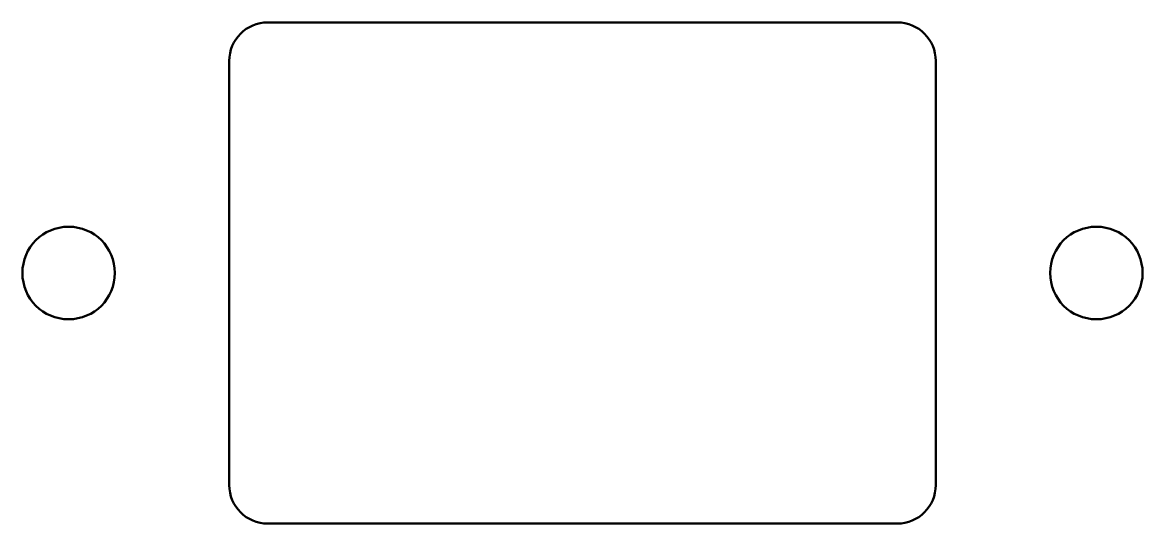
# Model space of a CAD drawing. Header units: millimetres. Extents: x -21.8 to 21.8, y -9.8 to 9.8.
import ezdxf

# ---------------------------------------------------------------- set-up
doc = ezdxf.new("R2010")
doc.units = ezdxf.units.MM
doc.layers.add('cutout', color=178, linetype='Continuous', lineweight=50, true_color=0x000000)

msp = doc.modelspace()

# ---------------------------------------------------------------- linework, layer by layer
at = {"layer": 'cutout'}
for p, q in [((12.25, 9.75), (-12.25, 9.75)), ((-13.75, 8.25), (-13.75, -8.25)), ((13.75, -8.25), (13.75, 8.25)), ((-12.25, -9.75), (12.25, -9.75))]:
    msp.add_line(p, q, dxfattribs=at)
for centre in [(-20, 0), (20, 0)]:
    msp.add_circle(centre, 1.8, dxfattribs=at)
for centre, start, end in [((-12.25, 8.25), 90, 180), ((12.25, 8.25), 0, 90), ((-12.25, -8.25), 180, 270), ((12.25, -8.25), 270, 0)]:
    msp.add_arc(centre, 1.5, start, end, dxfattribs=at)

doc.saveas('drawing.dxf')
